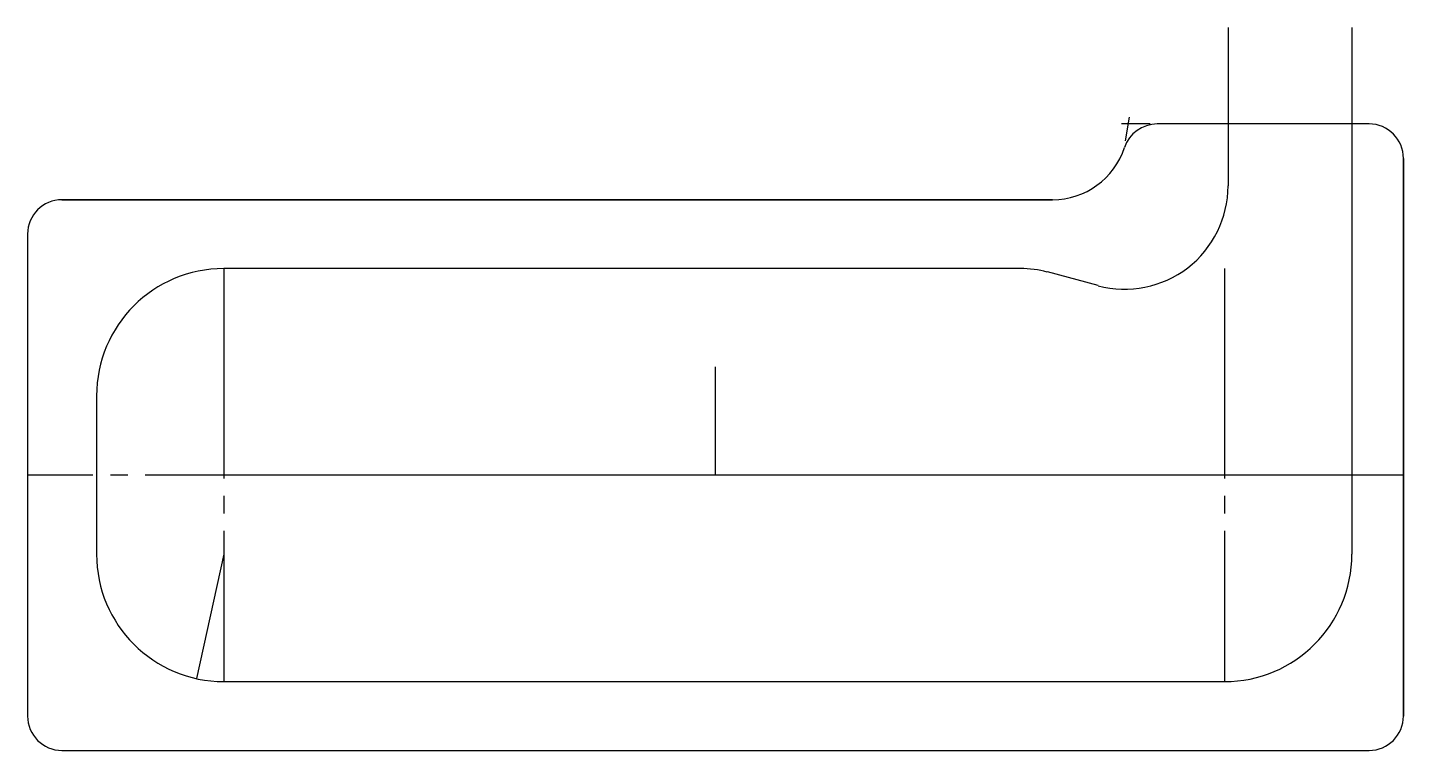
# Model space of a CAD drawing. Extents: x 46 to 146, y 96 to 149.
import ezdxf

# ---------------------------------------------------------------- set-up
doc = ezdxf.new("R2010")
doc.units = 0
doc.header["$PDSIZE"] = -1
doc.linetypes.add('SLD-CENTER', pattern=[19.05, 15.24, -1.27, 1.27, -1.27])
doc.linetypes.add('SLD-SOLID', pattern=[0])
doc.layers.get('0').update_dxf_attribs({"linetype": 'CONTINUOUS'})

msp = doc.modelspace()

# ---------------------------------------------------------------- linework, layer by layer
at = {"color": 7, "linetype": 'SLD-SOLID'}
for p, q in [((133.4, 148.81), (133.4, 137.31)), ((142.4, 148.81), (142.4, 110.56)), ((125.95, 140.59), (126.23, 142.31)), ((127.75, 141.81), (125.65, 141.81)), ((143.65, 141.81), (128.25, 141.81)), ((143.65, 141.81), (128.25, 141.81)), ((146.15, 139.31), (146.15, 98.81)), ((146.15, 98.81), (146.15, 139.31)), ((48.65, 136.31), (120.65, 136.31)), ((120.65, 136.31), (48.65, 136.31)), ((46.15, 133.81), (46.15, 98.81)), ((46.15, 133.81), (46.15, 98.81)), ((118.32, 131.31), (60.42, 131.31)), ((123.96, 130.07), (120.27, 131.06)), ((51.17, 122.06), (51.17, 110.56)), ((60.42, 101.31), (133.15, 101.31)), ((48.65, 96.31), (143.65, 96.31)), ((48.65, 96.31), (143.65, 96.31))]:
    msp.add_line(p, q, dxfattribs=at)
at = {"color": 7, "linetype": 'SLD-CENTER'}
for p, q in [((60.42, 131.31), (60.42, 101.31)), ((133.15, 131.31), (133.15, 101.31)), ((96.15, 116.31), (96.15, 124.17)), ((146.15, 116.31), (46.15, 116.31)), ((133.15, 116.31), (60.42, 116.31)), ((60.42, 110.56), (58.44, 101.53))]:
    msp.add_line(p, q, dxfattribs=at)
at = {"color": 7, "linetype": 'SLD-SOLID'}
for centre, radius, start, end in [((128.25, 139.31), 2.5, 90, 161.79), ((128.25, 139.31), 2.5, 90, 161.79), ((143.65, 139.31), 2.5, 0, 90), ((143.65, 139.31), 2.5, 0, 90), ((120.65, 141.81), 5.5, 270, 341.79), ((120.65, 141.81), 5.5, 270, 341.79), ((125.9, 137.31), 7.5, 255, 0), ((48.65, 133.81), 2.5, 90, 180), ((48.65, 133.81), 2.5, 90, 180), ((60.42, 122.06), 9.25, 90, 180), ((118.32, 123.81), 7.5, 75, 90), ((60.42, 110.56), 9.25, 180, 270), ((133.15, 110.56), 9.25, 270, 0), ((48.65, 98.81), 2.5, 180, 270), ((48.65, 98.81), 2.5, 180, 270), ((143.65, 98.81), 2.5, 270, 0), ((143.65, 98.81), 2.5, 270, 0)]:
    msp.add_arc(centre, radius, start, end, dxfattribs=at)
msp.add_point((58.44, 101.53), dxfattribs=at)

doc.saveas('drawing.dxf')
